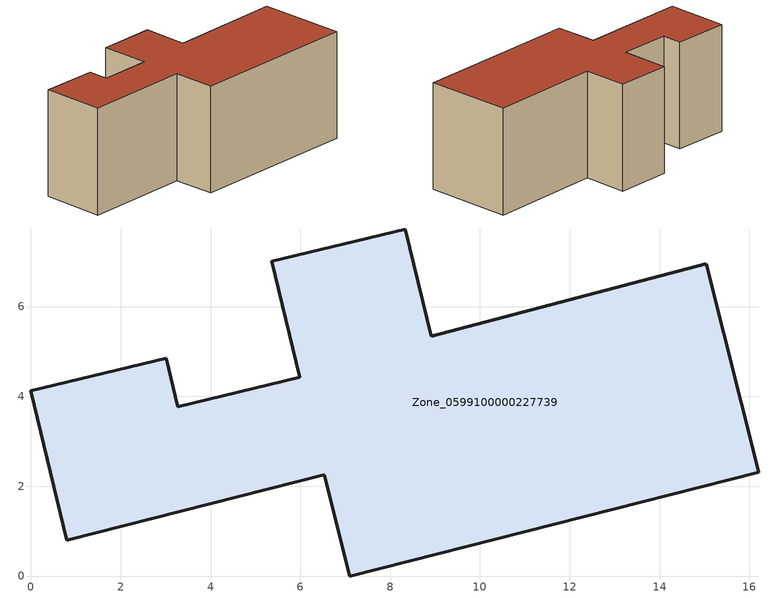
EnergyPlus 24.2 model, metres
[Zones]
Zone_0599100000227739
 floor ground (C_G): 6.53,2.26 0.8,0.8 0,4.13 3.01,4.85 3.27,3.77 5.99,4.43 5.36,7.01 8.34,7.73 8.92,5.34 15.04,6.96 16.2,2.31 7.1,0 z0
 wall outside (C_F): 0.8,0.8 6.53,2.26 7.1,0 16.2,2.31 15.04,6.96 8.92,5.34 8.34,7.73 5.36,7.01 5.99,4.43 3.27,3.77 3.01,4.85 0,4.13 0.8,0.8 z0:5.85
 roof outside (C_R): 8.92,5.34 8.34,7.73 5.36,7.01 5.99,4.43 3.27,3.77 3.01,4.85 0,4.13 0.8,0.8 6.53,2.26 7.1,0 16.2,2.31 15.04,6.96 z5.85
[BUILDING]
Pand.0599100000227739: North Axis=0; Terrain=City; Loads Convergence Tolerance Value=0.04; Temperature Convergence Tolerance Value=0.4; Solar Distribution=FullExterior; Maximum Number of Warmup Days=25; Minimum Number of Warmup Days=1
[Site:Location]
Rotterdam.The.Hague.AP_ZH_NLD Design_Conditions: Latitude=51.96; Longitude=4.45; Time Zone=1; Elevation=-4.5
[SITE:GROUNDTEMPERATURE:BUILDINGSURFACE]
18, 18, 18, 18, 18, 18, 18, 18, 18, 18, 18, 18
[MATERIAL] Thermal Absorptance=0.9; Solar Absorptance=0.7; Visible Absorptance=0.7
Name | Roughness | Thickness | Conductivity | Density | Specific Heat
G.TI.1965-1974 | MediumSmooth | 0.15 | 0.882353 | 540 | 1210
F.TI.1965-1974 | Rough | 0.3 | 0.697674 | 1920 | 840
R.TI.1965-1974 | MediumRough | 0.2 | 0.232558 | 1500 | 1000
[CONSTRUCTION]
C_G: G.TI.1965-1974
C_F: F.TI.1965-1974
C_R: R.TI.1965-1974
[ZONE]
Zone_0599100000227739: Type=1; Multiplier=1; Ceiling Height=Autocalculate; Volume=Autocalculate; Floor Area=autocalculate; Part of Total Floor Area=Yes
[ZONEINFILTRATION:DESIGNFLOWRATE]
Infil_Zone_0599100000227739: Zone or ZoneList or Space or SpaceList=Zone_0599100000227739; Schedule=AlwaysOn; Design Flow Rate Calculation Method=Flow/Area; Flow Rate per Floor Area=0.003; Constant Term Coefficient=1; Temperature Term Coefficient=0; Velocity Term Coefficient=0; Velocity Squared Term Coefficient=0
[HVACTEMPLATE:ZONE:IDEALLOADSAIRSYSTEM]
Zone_0599100000227739: Maximum Heating Supply Air Temperature=50; Minimum Cooling Supply Air Temperature=13; Maximum Heating Supply Air Humidity Ratio=0.0156; Minimum Cooling Supply Air Humidity Ratio=0.0077; Heating Limit=NoLimit; Cooling Limit=NoLimit; Dehumidification Control Type=ConstantSensibleHeatRatio; Cooling Sensible Heat Ratio=0.7; Dehumidification Setpoint=60; Humidification Control Type=None; Humidification Setpoint=30; Outdoor Air Method=None; Outdoor Air Flow Rate per Person=0.00944; Outdoor Air Flow Rate per Zone Floor Area=0; Outdoor Air Flow Rate per Zone=0; Demand Controlled Ventilation Type=None; Outdoor Air Economizer Type=NoEconomizer; Heat Recovery Type=None; Sensible Heat Recovery Effectiveness=0.7; Latent Heat Recovery Effectiveness=0.65
[ZONECONTROL:THERMOSTAT]
ThermostatControl_Zone_0599100000227739: Zone or ZoneList=Zone_0599100000227739; Control Type Schedule=DualSetpointControlType; Control 1=Thermostat_Zone_0599100000227739; Temperature Difference Between Cutout And Setpoint=0
[THERMOSTATSETPOINT:DUALSETPOINT]
Thermostat_Zone_0599100000227739: Heating Setpoint Temperature Schedule=HeatingSetpoint_Zone_0599100000227739; Cooling Setpoint Temperature Schedule=CoolingSetpoint_Zone_0599100000227739
[SCHEDULE:COMPACT]
HeatingSetpoint_Zone_0599100000227739: Through: 12/31, For: AllDays, Until: 24:00, 21
CoolingSetpoint_Zone_0599100000227739: Through: 12/31, For: AllDays, Until: 24:00, 24
DualSetpointControlType: Through: 12/31, For: AllDays, Until: 24:00, 4
AlwaysOn: Through: 12/31, For: AllDays, Until: 24:00, 1
